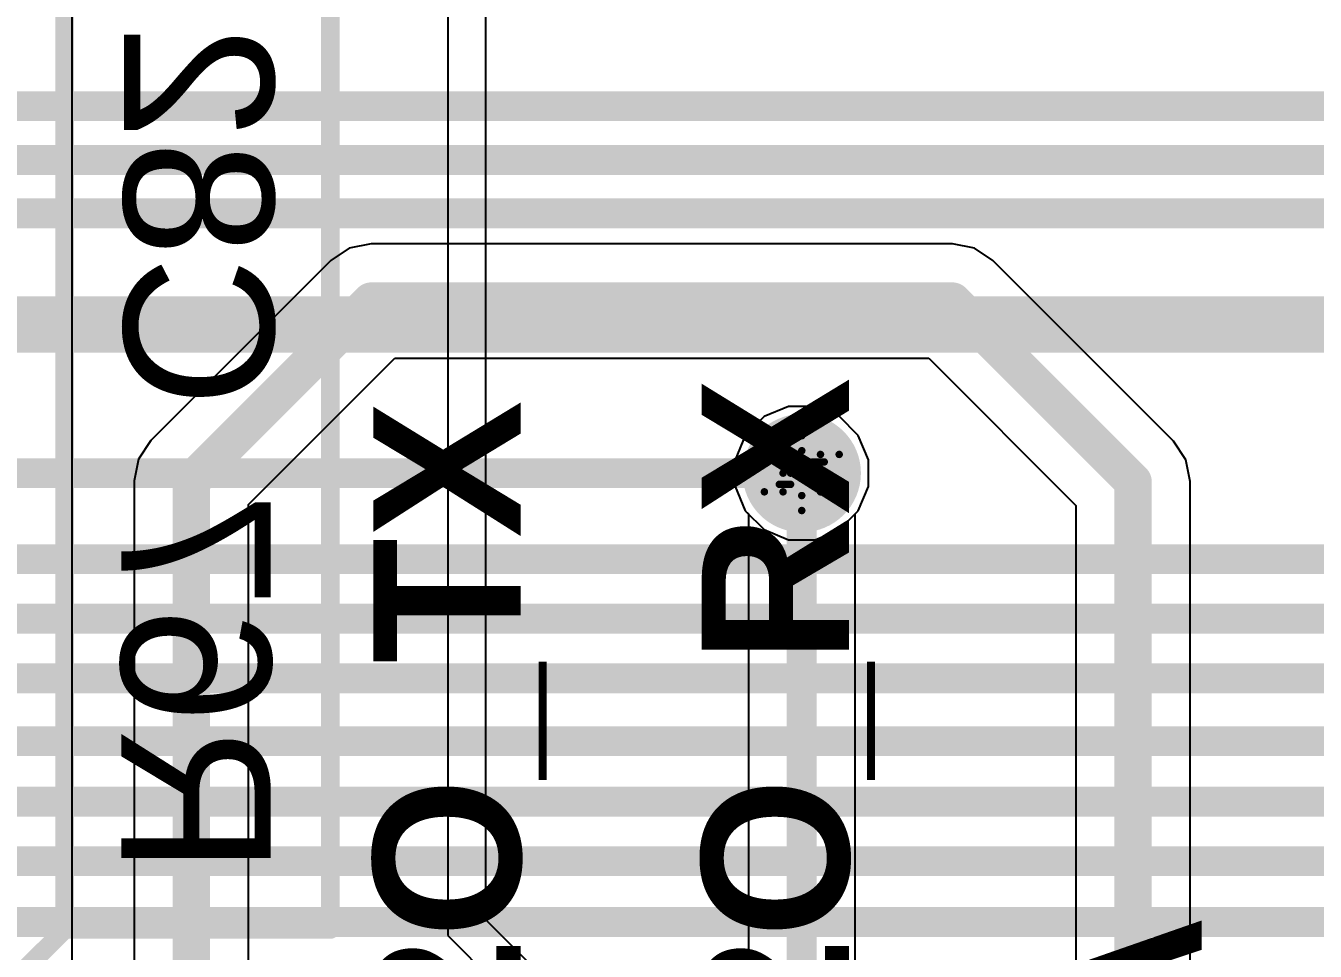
# Model space of a CAD drawing. Header units: inches. Extents: x -2.7 to 10.9, y -2.9 to 7.4.
# Drawn here: x 0.5096 to 0.8542, y 0.7312 to 0.9786 of the extents above; entities that cross this region are included whole.
import ezdxf

# ---------------------------------------------------------------- set-up
doc = ezdxf.new("R2010")
doc.units = ezdxf.units.IN
doc.header["$MEASUREMENT"] = 0
for name, color, linetype in [('Board Outline', 216, 'Continuous'), ('Bottom Layer', 5, 'Continuous'), ('Bottom Overlay', 54, 'Continuous'), ('Bottom Solder', 6, 'Continuous'), ('Drill Drawing', 1, 'Continuous'), ('Layer 2', 16, 'Continuous'), ('Layer 3', 76, 'Continuous'), ('Top Layer', 1, 'Continuous'), ('Top Overlay', 2, 'Continuous'), ('Top Solder', 216, 'Continuous'), ('Via Holes', 16, 'Continuous')]:
    doc.layers.add(name, color=color, linetype=linetype)
doc.styles.add('Arial', font='', dxfattribs={"height": 0.2})
doc.styles.add('Arial_Bold', font='', dxfattribs={"height": 0.2})
doc.styles.get('Arial').set_extended_font_data('Arial')
doc.styles.get('Arial_Bold').set_extended_font_data('Arial', bold=True)

msp = doc.modelspace()

# ---------------------------------------------------------------- hatches: boundary and pattern name
at = {"layer": 'Bottom Layer'}
h = msp.add_hatch(color=5, dxfattribs=at)
edge = h.paths.add_edge_path()
edge.add_arc((0.717, 0.859), 0.01181, 0, 360)
at = {"layer": 'Bottom Solder'}
h = msp.add_hatch(color=6, dxfattribs=at)
edge = h.paths.add_edge_path()
edge.add_arc((0.717, 0.859), 0.01581, 0, 360)
at = {"layer": 'Layer 2'}
h = msp.add_hatch(color=16, dxfattribs=at)
edge = h.paths.add_edge_path()
edge.add_arc((0.717, 0.859), 0.01181, 0, 360)
at = {"layer": 'Layer 3'}
h = msp.add_hatch(color=76, dxfattribs=at)
edge = h.paths.add_edge_path()
edge.add_arc((0.717, 0.859), 0.01181, 0, 360)
at = {"layer": 'Top Layer'}
h = msp.add_hatch(color=1, dxfattribs=at)
edge = h.paths.add_edge_path()
edge.add_arc((0.717, 0.859), 0.01181, 0, 360)
at = {"layer": 'Top Solder'}
h = msp.add_hatch(color=216, dxfattribs=at)
edge = h.paths.add_edge_path()
edge.add_arc((0.717, 0.859), 0.01581, 0, 360)
at = {"layer": 'Via Holes'}
h = msp.add_hatch(color=7, dxfattribs=at)
edge = h.paths.add_edge_path()
edge.add_arc((0.717, 0.859), 0.00591, 0, 360)

# ---------------------------------------------------------------- linework, layer by layer
at = {"layer": 'Board Outline'}
msp.add_lwpolyline([(-2.49969, 1.37795, 0.005, 0.005, -0.740599), (2.8433, 0.25075, 0.005, 0.005, 0)], format="xyseb", dxfattribs=at)
at = {"layer": 'Bottom Layer'}
for points in [[(-0.06792, 0.95711, 0.008, 0.008, 0), (1.14904, 0.95711, 0.008, 0.008, 0)], [(-0.05645, 0.94271, 0.008, 0.008, 0), (1.14161, 0.94271, 0.008, 0.008, 0)], [(-0.02935, 0.92847, 0.008, 0.008, 0), (1.13408, 0.92847, 0.008, 0.008, 0)], [(0.43424, 0.89874, 0.015, 0.015, 0), (1.10517, 0.89874, 0.015, 0.015, 0)], [(0.4365, 0.859, 0.008, 0.008, 0), (0.717, 0.859, 0.008, 0.008, 0)], [(0.43489, 0.836, 0.008, 0.008, 0), (1.02305, 0.836, 0.008, 0.008, 0)], [(0.43991, 0.82007, 0.008, 0.008, 0), (1.01645, 0.82007, 0.008, 0.008, 0)], [(0.44493, 0.80413, 0.008, 0.008, 0), (1.00843, 0.80413, 0.008, 0.008, 0)], [(0.45004, 0.78734, 0.008, 0.008, 0), (0.91282, 0.78734, 0.008, 0.008, 0)], [(0.45673, 0.77118, 0.008, 0.008, 0), (0.90037, 0.77118, 0.008, 0.008, 0)], [(0.46333, 0.75524, 0.008, 0.008, 0), (0.89176, 0.75524, 0.008, 0.008, 0)], [(0.47024, 0.739, 0.008, 0.008, 0), (0.88226, 0.739, 0.008, 0.008, 0)]]:
    msp.add_lwpolyline(points, format="xyseb", dxfattribs=at)
msp.add_lwpolyline([(0.715, 0.859, 0.004, 0.004, 1), (0.719, 0.859, 0.004, 0.004, 1)], format="xyseb", close=True, dxfattribs=at)
at = {"layer": 'Bottom Overlay'}
for points in [[(0.591, 0.737, 0.005, 0.005, 0), (0.591, 1.251, 0.005, 0.005, 0)], [(0.52, 0.737, 0.005, 0.005, 0), (0.52, 1, 0.005, 0.005, 0)], [(0.256, 0.473, 0.005, 0.005, 0), (0.52, 0.737, 0.005, 0.005, 0)], [(0.52, 0.737, 0.005, 0.005, 0), (0.591, 0.737, 0.005, 0.005, 0)]]:
    msp.add_lwpolyline(points, format="xyseb", dxfattribs=at)
for points in [[(0.51875, 0.737, 0.0025, 0.0025, 1), (0.52125, 0.737, 0.0025, 0.0025, 1)], [(0.51875, 0.737, 0.0025, 0.0025, 1), (0.52125, 0.737, 0.0025, 0.0025, 1)], [(0.51875, 0.737, 0.0025, 0.0025, 1), (0.52125, 0.737, 0.0025, 0.0025, 1)], [(0.58975, 0.737, 0.0025, 0.0025, 1), (0.59225, 0.737, 0.0025, 0.0025, 1)], [(0.58975, 0.737, 0.0025, 0.0025, 1), (0.59225, 0.737, 0.0025, 0.0025, 1)]]:
    msp.add_lwpolyline(points, format="xyseb", close=True, dxfattribs=at)
at = {"layer": 'Drill Drawing'}
for points in [[(0.712, 0.864, 0.002, 0.002, 0), (0.717, 0.869, 0.002, 0.002, 0)], [(0.717, 0.869, 0.002, 0.002, 0), (0.722, 0.864, 0.002, 0.002, 0)], [(0.714, 0.862, 0.002, 0.002, 0), (0.717, 0.865, 0.002, 0.002, 0)], [(0.717, 0.865, 0.002, 0.002, 0), (0.72, 0.862, 0.002, 0.002, 0)], [(0.707, 0.864, 0.002, 0.002, 0), (0.712, 0.859, 0.002, 0.002, 0)], [(0.707, 0.864, 0.002, 0.002, 0), (0.712, 0.864, 0.002, 0.002, 0)], [(0.711, 0.862, 0.002, 0.002, 0), (0.714, 0.859, 0.002, 0.002, 0)], [(0.711, 0.862, 0.002, 0.002, 0), (0.714, 0.862, 0.002, 0.002, 0)], [(0.72, 0.862, 0.002, 0.002, 0), (0.723, 0.862, 0.002, 0.002, 0)], [(0.72, 0.859, 0.002, 0.002, 0), (0.723, 0.862, 0.002, 0.002, 0)], [(0.722, 0.864, 0.002, 0.002, 0), (0.727, 0.864, 0.002, 0.002, 0)], [(0.722, 0.859, 0.002, 0.002, 0), (0.727, 0.864, 0.002, 0.002, 0)], [(0.707, 0.854, 0.002, 0.002, 0), (0.712, 0.859, 0.002, 0.002, 0)], [(0.711, 0.856, 0.002, 0.002, 0), (0.714, 0.859, 0.002, 0.002, 0)], [(0.72, 0.859, 0.002, 0.002, 0), (0.723, 0.856, 0.002, 0.002, 0)], [(0.722, 0.859, 0.002, 0.002, 0), (0.727, 0.854, 0.002, 0.002, 0)], [(0.707, 0.854, 0.002, 0.002, 0), (0.712, 0.854, 0.002, 0.002, 0)], [(0.711, 0.856, 0.002, 0.002, 0), (0.714, 0.856, 0.002, 0.002, 0)], [(0.712, 0.854, 0.002, 0.002, 0), (0.717, 0.849, 0.002, 0.002, 0)], [(0.714, 0.856, 0.002, 0.002, 0), (0.717, 0.853, 0.002, 0.002, 0)], [(0.717, 0.853, 0.002, 0.002, 0), (0.72, 0.856, 0.002, 0.002, 0)], [(0.717, 0.849, 0.002, 0.002, 0), (0.722, 0.854, 0.002, 0.002, 0)], [(0.72, 0.856, 0.002, 0.002, 0), (0.723, 0.856, 0.002, 0.002, 0)], [(0.722, 0.854, 0.002, 0.002, 0), (0.727, 0.854, 0.002, 0.002, 0)]]:
    msp.add_lwpolyline(points, format="xyseb", dxfattribs=at)
for points in [[(0.7165, 0.869, 0.001, 0.001, 1), (0.7175, 0.869, 0.001, 0.001, 1)], [(0.7165, 0.869, 0.001, 0.001, 1), (0.7175, 0.869, 0.001, 0.001, 1)], [(0.7165, 0.865, 0.001, 0.001, 1), (0.7175, 0.865, 0.001, 0.001, 1)], [(0.7165, 0.865, 0.001, 0.001, 1), (0.7175, 0.865, 0.001, 0.001, 1)], [(0.7065, 0.864, 0.001, 0.001, 1), (0.7075, 0.864, 0.001, 0.001, 1)], [(0.7065, 0.864, 0.001, 0.001, 1), (0.7075, 0.864, 0.001, 0.001, 1)], [(0.7105, 0.862, 0.001, 0.001, 1), (0.7115, 0.862, 0.001, 0.001, 1)], [(0.7105, 0.862, 0.001, 0.001, 1), (0.7115, 0.862, 0.001, 0.001, 1)], [(0.7115, 0.864, 0.001, 0.001, 1), (0.7125, 0.864, 0.001, 0.001, 1)], [(0.7115, 0.864, 0.001, 0.001, 1), (0.7125, 0.864, 0.001, 0.001, 1)], [(0.7135, 0.862, 0.001, 0.001, 1), (0.7145, 0.862, 0.001, 0.001, 1)], [(0.7135, 0.862, 0.001, 0.001, 1), (0.7145, 0.862, 0.001, 0.001, 1)], [(0.7195, 0.862, 0.001, 0.001, 1), (0.7205, 0.862, 0.001, 0.001, 1)], [(0.7195, 0.862, 0.001, 0.001, 1), (0.7205, 0.862, 0.001, 0.001, 1)], [(0.7215, 0.864, 0.001, 0.001, 1), (0.7225, 0.864, 0.001, 0.001, 1)], [(0.7215, 0.864, 0.001, 0.001, 1), (0.7225, 0.864, 0.001, 0.001, 1)], [(0.7225, 0.862, 0.001, 0.001, 1), (0.7235, 0.862, 0.001, 0.001, 1)], [(0.7225, 0.862, 0.001, 0.001, 1), (0.7235, 0.862, 0.001, 0.001, 1)], [(0.7265, 0.864, 0.001, 0.001, 1), (0.7275, 0.864, 0.001, 0.001, 1)], [(0.7265, 0.864, 0.001, 0.001, 1), (0.7275, 0.864, 0.001, 0.001, 1)], [(0.7115, 0.859, 0.001, 0.001, 1), (0.7125, 0.859, 0.001, 0.001, 1)], [(0.7115, 0.859, 0.001, 0.001, 1), (0.7125, 0.859, 0.001, 0.001, 1)], [(0.7135, 0.859, 0.001, 0.001, 1), (0.7145, 0.859, 0.001, 0.001, 1)], [(0.7135, 0.859, 0.001, 0.001, 1), (0.7145, 0.859, 0.001, 0.001, 1)], [(0.7195, 0.859, 0.001, 0.001, 1), (0.7205, 0.859, 0.001, 0.001, 1)], [(0.7195, 0.859, 0.001, 0.001, 1), (0.7205, 0.859, 0.001, 0.001, 1)], [(0.7215, 0.859, 0.001, 0.001, 1), (0.7225, 0.859, 0.001, 0.001, 1)], [(0.7215, 0.859, 0.001, 0.001, 1), (0.7225, 0.859, 0.001, 0.001, 1)], [(0.7065, 0.854, 0.001, 0.001, 1), (0.7075, 0.854, 0.001, 0.001, 1)], [(0.7065, 0.854, 0.001, 0.001, 1), (0.7075, 0.854, 0.001, 0.001, 1)], [(0.7105, 0.856, 0.001, 0.001, 1), (0.7115, 0.856, 0.001, 0.001, 1)], [(0.7105, 0.856, 0.001, 0.001, 1), (0.7115, 0.856, 0.001, 0.001, 1)], [(0.7115, 0.854, 0.001, 0.001, 1), (0.7125, 0.854, 0.001, 0.001, 1)], [(0.7115, 0.854, 0.001, 0.001, 1), (0.7125, 0.854, 0.001, 0.001, 1)], [(0.7135, 0.856, 0.001, 0.001, 1), (0.7145, 0.856, 0.001, 0.001, 1)], [(0.7135, 0.856, 0.001, 0.001, 1), (0.7145, 0.856, 0.001, 0.001, 1)], [(0.7195, 0.856, 0.001, 0.001, 1), (0.7205, 0.856, 0.001, 0.001, 1)], [(0.7195, 0.856, 0.001, 0.001, 1), (0.7205, 0.856, 0.001, 0.001, 1)], [(0.7215, 0.854, 0.001, 0.001, 1), (0.7225, 0.854, 0.001, 0.001, 1)], [(0.7215, 0.854, 0.001, 0.001, 1), (0.7225, 0.854, 0.001, 0.001, 1)], [(0.7225, 0.856, 0.001, 0.001, 1), (0.7235, 0.856, 0.001, 0.001, 1)], [(0.7225, 0.856, 0.001, 0.001, 1), (0.7235, 0.856, 0.001, 0.001, 1)], [(0.7265, 0.854, 0.001, 0.001, 1), (0.7275, 0.854, 0.001, 0.001, 1)], [(0.7265, 0.854, 0.001, 0.001, 1), (0.7275, 0.854, 0.001, 0.001, 1)], [(0.7165, 0.853, 0.001, 0.001, 1), (0.7175, 0.853, 0.001, 0.001, 1)], [(0.7165, 0.853, 0.001, 0.001, 1), (0.7175, 0.853, 0.001, 0.001, 1)], [(0.7165, 0.849, 0.001, 0.001, 1), (0.7175, 0.849, 0.001, 0.001, 1)], [(0.7165, 0.849, 0.001, 0.001, 1), (0.7175, 0.849, 0.001, 0.001, 1)]]:
    msp.add_lwpolyline(points, format="xyseb", close=True, dxfattribs=at)
at = {"layer": 'Layer 2'}
for p, q in [((0.71346, 0.87681), (0.70691, 0.8741)), ((0.72054, 0.87681), (0.71346, 0.87681)), ((0.72709, 0.8741), (0.72054, 0.87681)), ((0.70691, 0.8741), (0.7019, 0.86909)), ((0.7321, 0.86909), (0.72709, 0.8741)), ((0.7019, 0.86909), (0.69919, 0.86254)), ((0.73481, 0.86254), (0.7321, 0.86909)), ((0.69919, 0.86254), (0.69919, 0.85546)), ((0.73481, 0.85546), (0.73481, 0.86254)), ((0.69919, 0.85546), (0.7019, 0.84891)), ((0.7321, 0.84891), (0.73481, 0.85546)), ((0.7019, 0.84891), (0.70691, 0.8439)), ((0.72709, 0.8439), (0.7321, 0.84891)), ((0.70691, 0.8439), (0.71346, 0.84119)), ((0.71346, 0.84119), (0.72054, 0.84119)), ((0.72054, 0.84119), (0.72709, 0.8439))]:
    msp.add_line(p, q, dxfattribs=at)
at = {"layer": 'Layer 3'}
for p, q in [((0.62236, 1.53983), (0.62236, 0.80878)), ((0.63255, 0.80878), (0.63255, 1.53983)), ((0.522, 0.598), (0.522, 1.356)), ((0.71346, 0.87681), (0.70691, 0.8741)), ((0.72054, 0.87681), (0.71346, 0.87681)), ((0.72709, 0.8741), (0.72054, 0.87681)), ((0.70691, 0.8741), (0.7019, 0.86909)), ((0.7321, 0.86909), (0.72709, 0.8741)), ((0.7019, 0.86909), (0.69919, 0.86254)), ((0.73481, 0.86254), (0.7321, 0.86909)), ((0.69919, 0.86254), (0.69919, 0.85546)), ((0.73481, 0.85546), (0.73481, 0.86254)), ((0.69919, 0.85546), (0.7019, 0.84891)), ((0.7321, 0.84891), (0.73481, 0.85546)), ((0.7019, 0.84891), (0.70691, 0.8439)), ((0.72709, 0.8439), (0.7321, 0.84891)), ((0.70691, 0.8439), (0.71346, 0.84119)), ((0.71346, 0.84119), (0.72054, 0.84119)), ((0.72054, 0.84119), (0.72709, 0.8439)), ((0.62236, 0.80878), (0.62236, 0.73534)), ((0.63255, 0.73956), (0.63255, 0.80878)), ((0.67522, 0.6969), (0.63255, 0.73956)), ((0.62236, 0.73534), (0.66801, 0.68969))]:
    msp.add_line(p, q, dxfattribs=at)
at = {"layer": 'Top Layer'}
for p, q in [((0.6019, 0.92029), (0.59605, 0.91913)), ((0.75727, 0.92029), (0.6019, 0.92029)), ((0.76313, 0.91913), (0.75727, 0.92029)), ((0.59605, 0.91913), (0.59108, 0.91581)), ((0.76809, 0.91581), (0.76313, 0.91913)), ((0.59108, 0.91581), (0.54299, 0.86772)), ((0.81637, 0.86753), (0.76809, 0.91581)), ((0.56909, 0.85057), (0.60823, 0.88971)), ((0.60823, 0.88971), (0.75094, 0.88971)), ((0.75094, 0.88971), (0.79026, 0.85038)), ((0.71346, 0.87681), (0.70691, 0.8741)), ((0.72054, 0.87681), (0.71346, 0.87681)), ((0.72709, 0.8741), (0.72054, 0.87681)), ((0.70691, 0.8741), (0.7019, 0.86909)), ((0.7321, 0.86909), (0.72709, 0.8741)), ((0.7019, 0.86909), (0.69919, 0.86254)), ((0.73481, 0.86254), (0.7321, 0.86909)), ((0.54299, 0.86772), (0.53967, 0.86275)), ((0.81969, 0.86257), (0.81637, 0.86753)), ((0.53967, 0.86275), (0.53851, 0.8569)), ((0.69919, 0.86254), (0.69919, 0.85546)), ((0.73481, 0.85546), (0.73481, 0.86254)), ((0.82085, 0.85672), (0.81969, 0.86257)), ((0.53851, 0.8569), (0.53851, 0.53356)), ((0.69919, 0.85546), (0.7019, 0.84891)), ((0.7321, 0.84891), (0.73481, 0.85546)), ((0.82085, 0.63446), (0.82085, 0.85672)), ((0.56909, 0.54172), (0.56909, 0.85057)), ((0.7019, 0.84891), (0.70273, 0.84809)), ((0.70273, 0.84809), (0.70273, 0.627)), ((0.73127, 0.84809), (0.7321, 0.84891)), ((0.73127, 0.627), (0.73127, 0.84809)), ((0.79026, 0.85038), (0.79026, 0.627))]:
    msp.add_line(p, q, dxfattribs=at)
for points in [[(0.5538, 0.8569, 0.01, 0.01, 0), (0.6019, 0.905, 0.01, 0.01, 0)], [(0.6019, 0.905, 0.01, 0.01, 0), (0.75727, 0.905, 0.01, 0.01, 0)], [(0.75727, 0.905, 0.01, 0.01, 0), (0.80556, 0.85672, 0.01, 0.01, 0)], [(0.5538, 0.52723, 0.01, 0.01, 0), (0.5538, 0.8569, 0.01, 0.01, 0)], [(0.717, 0.59178, 0.008, 0.008, 0), (0.717, 0.859, 0.008, 0.008, 0)], [(0.80556, 0.591, 0.01, 0.01, 0), (0.80556, 0.85672, 0.01, 0.01, 0)]]:
    msp.add_lwpolyline(points, format="xyseb", dxfattribs=at)
for points in [[(0.5994, 0.905, 0.005, 0.005, 1), (0.6044, 0.905, 0.005, 0.005, 1)], [(0.5994, 0.905, 0.005, 0.005, 1), (0.6044, 0.905, 0.005, 0.005, 1)], [(0.75477, 0.905, 0.005, 0.005, 1), (0.75977, 0.905, 0.005, 0.005, 1)], [(0.75477, 0.905, 0.005, 0.005, 1), (0.75977, 0.905, 0.005, 0.005, 1)], [(0.5513, 0.8569, 0.005, 0.005, 1), (0.5563, 0.8569, 0.005, 0.005, 1)], [(0.5513, 0.8569, 0.005, 0.005, 1), (0.5563, 0.8569, 0.005, 0.005, 1)], [(0.715, 0.859, 0.004, 0.004, 1), (0.719, 0.859, 0.004, 0.004, 1)], [(0.80306, 0.85672, 0.005, 0.005, 1), (0.80806, 0.85672, 0.005, 0.005, 1)], [(0.80306, 0.85672, 0.005, 0.005, 1), (0.80806, 0.85672, 0.005, 0.005, 1)]]:
    msp.add_lwpolyline(points, format="xyseb", close=True, dxfattribs=at)

# ---------------------------------------------------------------- texts
at = {"layer": 'Bottom Overlay', "style": 'Arial', "text_generation_flag": 2}
for s, p in [('C82', (0.53581, 0.87654)), ('R67', (0.53507, 0.75154))]:
    msp.add_text(s, height=0.04, rotation=270, dxfattribs=at).set_placement(p)
at = {"layer": 'Top Overlay', "style": 'Arial_Bold'}
for s, p in [('CH2O_RX', (0.72962, 0.62473)), ('CH2O_TX', (0.64184, 0.62473)), ('SDA', (0.82388, 0.62473))]:
    msp.add_text(s, height=0.03937, rotation=90, dxfattribs=at).set_placement(p)

doc.saveas('drawing.dxf')
